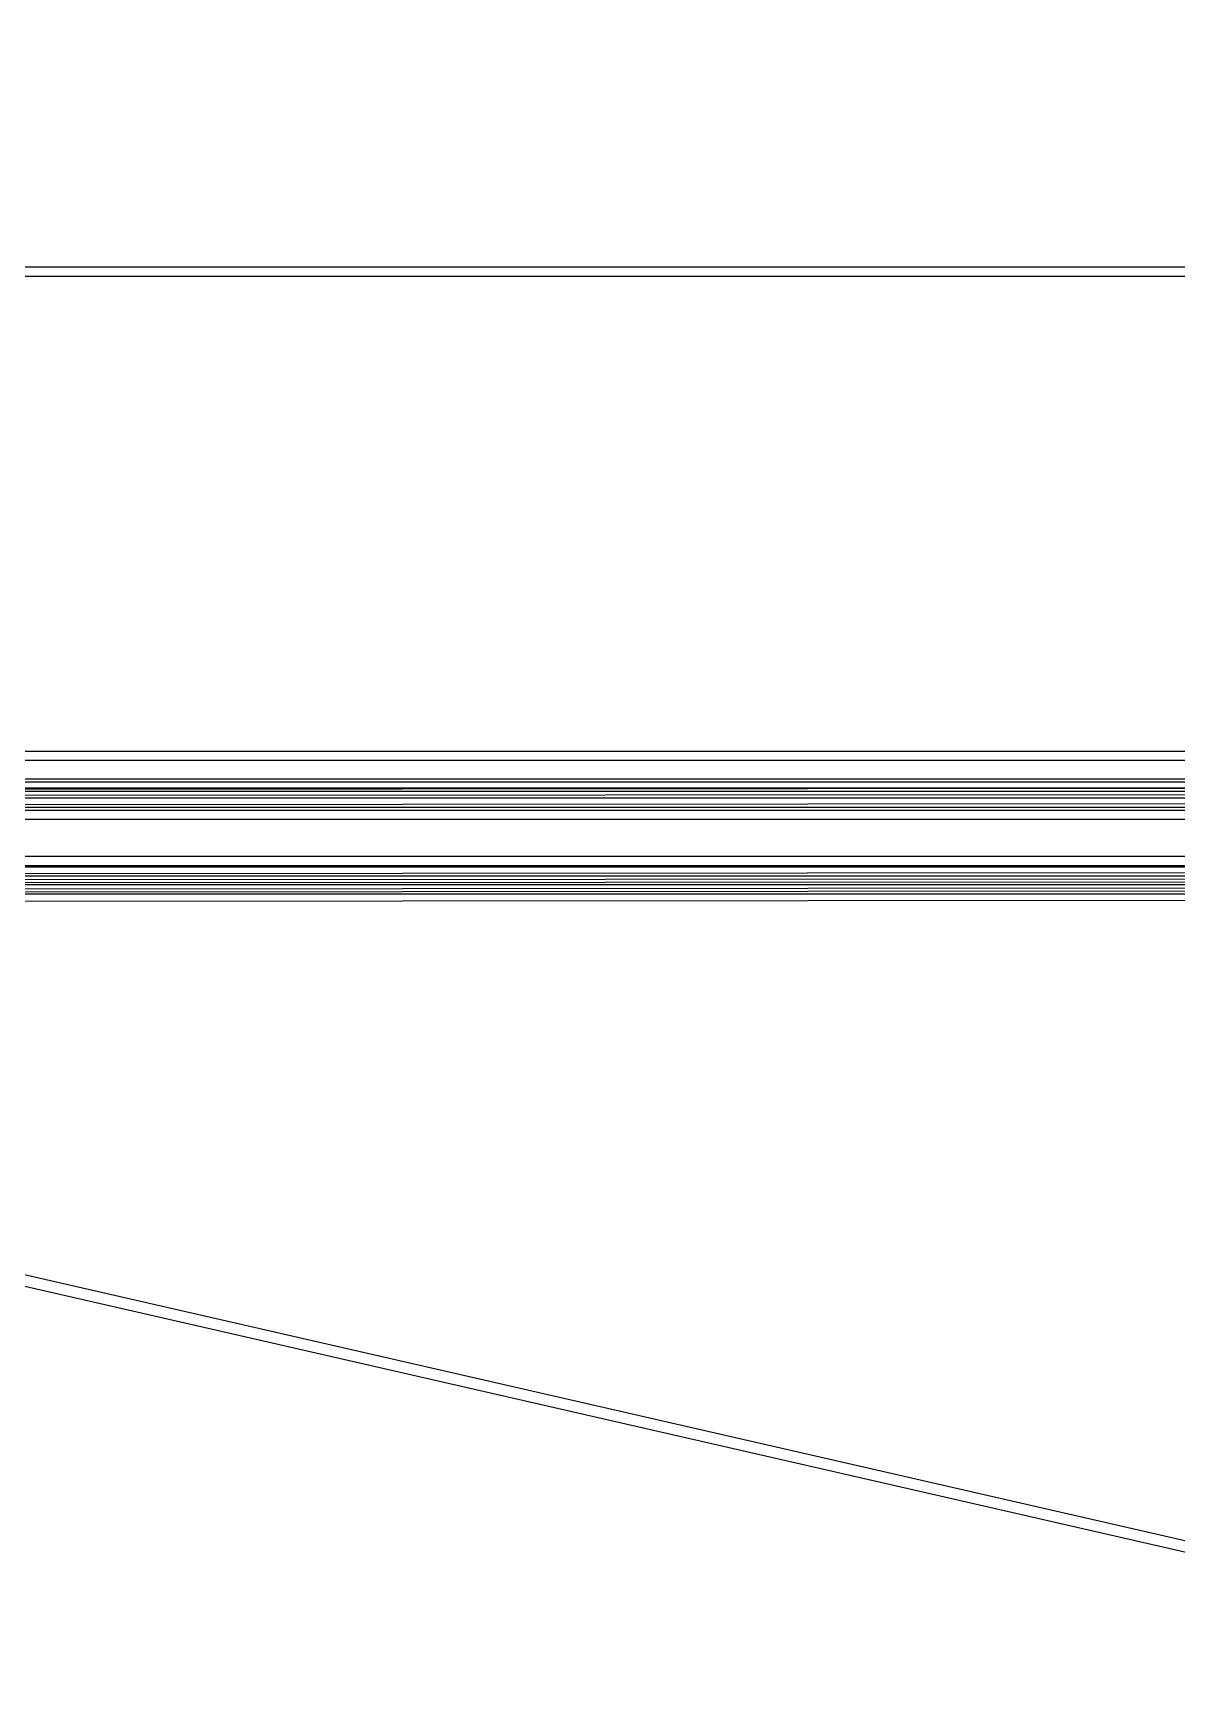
# Model space of a CAD drawing. Header units: inches. Extents: x 4821 to 127877, y 58012 to 433683.
# Drawn here: x 30942 to 31314, y 80144 to 80682 of the extents above; entities that cross this region are included whole.
import ezdxf

# ---------------------------------------------------------------- set-up
doc = ezdxf.new("R2010")
doc.units = ezdxf.units.IN
doc.header["$MEASUREMENT"] = 0
for name, color, linetype in [('A-GLAZ', 132, 'Continuous'), ('A-WAL-CMU', 7, 'Continuous'), ('A-WALL', 53, 'Continuous'), ('A-WIN', 141, 'Continuous'), ('HA', 9, 'Continuous')]:
    doc.layers.add(name, color=color, linetype=linetype)

# ---------------------------------------------------------------- blocks, each defined once
blk = doc.blocks.new('CURTT')
at = {"layer": 'A-GLAZ', "extrusion": (1.56101e-06, 5.69003e-07, 1)}
for p, q in [((905511.46, -1520273.69, 0), (907611.94, -1520275.19, 0)), ((905511.46, -1520277.69, 0), (907612.95, -1520279.19, 0)), ((905511.46, -1520279.69, 0), (907612.95, -1520281.19, 0)), ((906965.52, -1520276.2, 1.15), (905539.78, -1520276.19, 0)), ((906893.22, -1520282, 1.15), (905612.08, -1520281.99, 0)), ((906893.22, -1520285.4, 1.15), (905612.08, -1520285.39, 0)), ((906893.22, -1520300.4, 1.15), (905612.08, -1520300.39, 0)), ((905511.46, -1520305.09, 0), (907608.45, -1520306.59, 0)), ((905511.46, -1520307.09, 0), (907608.45, -1520308.59, 0)), ((906893.22, -1520304.4, 1.15), (905612.08, -1520304.39, 0)), ((906914.72, -1520309.6, 1.15), (905590.58, -1520309.59, 0)), ((906914.72, -1520310.6, 1.15), (905590.58, -1520310.59, 0)), ((906899.72, -1520319.6, 1.15), (905605.58, -1520319.59, 0))]:
    blk.add_line(p, q, dxfattribs=at)
at = {"layer": 'A-GLAZ', "extrusion": (1.56101e-06, 5.69003e-07, 1), "elevation": -0.6}
blk.add_lwpolyline([(905527.79, -1520222.76), (906264.95, -1520053.8), (906977.52, -1520222.77)], dxfattribs=at)
blk = doc.blocks.new('FIRST SLAB EDGE')
at = {"layer": 'A-WIN', "xscale": -1, "rotation": 180}
blk.add_blockref('CURTT', (238156.09, -3250713.17, -1.15), dxfattribs=at)

msp = doc.modelspace()

# ---------------------------------------------------------------- linework, layer by layer
at = {"layer": 'A-WALL'}
for points in [[(82874.95, 99395.85), (82874.95, 89400.91), (87604.33, 89400.91), (87604.33, 80603.28), (82874.33, 80603.28), (82874.95, 68904.55), (66209.33, 68904.55), (66209.33, 82275.84), (51095.97, 82275.84), (51095.97, 68904.55), (34429.05, 68904.55), (34429.66, 80603.28), (29699.36, 80603.28), (29696.68, 89400.82), (34429.66, 89400.91), (34429.66, 99395.85), (82874.95, 99395.85)], [(82878.35, 99398.84), (82878.35, 89403.89), (87607.73, 89403.89), (87607.73, 80606.26), (82877.73, 80606.26), (82878.35, 68907.53), (66212.73, 68907.53), (66212.73, 82278.83), (51099.37, 82278.83), (51099.37, 68907.53), (34432.45, 68907.53), (34433.06, 80606.26), (29702.76, 80606.26), (29700.08, 89403.8), (34433.06, 89403.89), (34433.06, 99398.84), (82878.35, 99398.84)]]:
    msp.add_lwpolyline(points, dxfattribs=at)
at = {"layer": 'HA', "elevation": 0}
for points in [[(51095.97, 68904.55), (34430.36, 68904.55), (34430.36, 80603.28), (29699.36, 80603.28), (29698.84, 89398.62), (34429.66, 89398.62), (34429.66, 99395.85), (82874.95, 99395.86), (82874.95, 89400.91), (87604.33, 89400.91), (87575.63, 80603.28), (82874.95, 80603.28), (82874.95, 68904.55), (34429.05, 68907.09)], [(51099.37, 68907.53), (34433.76, 68907.53), (34433.76, 80606.26), (29702.76, 80606.26), (29702.24, 89401.61), (34433.06, 89401.61), (34433.06, 99398.84), (82878.35, 99398.84), (82878.35, 89403.89), (87607.73, 89403.89), (87579.03, 80606.26), (82878.35, 80606.26), (82878.35, 68907.53), (34432.45, 68910.07)]]:
    msp.add_lwpolyline(points, dxfattribs=at)

# ---------------------------------------------------------------- block references
at = {"layer": 'A-WAL-CMU'}
for p in [(-1113068, 1810839.38, 0), (-1113064.6, 1810842.37, 0)]:
    msp.add_blockref('FIRST SLAB EDGE', p, dxfattribs=at)

doc.saveas('drawing.dxf')
